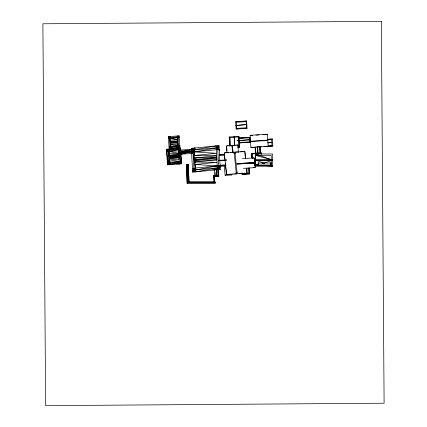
<?xml version="1.0" encoding="UTF-8"?>
<svg xmlns="http://www.w3.org/2000/svg" width="427" height="427" viewBox="0 0 427 427"><rect width="100%" height="100%" fill="white"/><g stroke="black" fill="none" stroke-linecap="round" stroke-linejoin="round"><path stroke-width="0.64" d="M255.309 166.215L255.309 153.971L272.704 153.971L272.698 166.22L255.309 166.215L258.415 165.121M258.127 162.981L258.127 165.479L271.214 165.484L271.22 162.991L258.127 162.981L258.677 162.981M271.22 162.991L270.665 162.991L270.665 165.041L258.677 165.035M271.209 164.811L271.214 155.353L255.309 155.348L272.704 160.082L262.141 163.803M216.66 155.802L194.776 157.953L194.904 160.253L216.788 158.107L216.612 157.542L194.872 159.677L195 161.982L216.884 159.837L216.66 155.802L194.637 155.455L194.434 151.9L191.333 148.345L218.998 145.634L220.321 169.439L192.657 172.156L191.333 148.345M216.612 157.542L194.776 157.953L195 161.982L217.023 162.324L195.139 164.48L195.55 171.873L220.215 167.523M219.168 150.774L219.211 149.471L216.11 145.917L191.44 150.272M181.71 162.522L179.185 162.708L170.037 164.667L169.348 155.519L178.593 154.825L178.796 157.478L169.551 158.166L168.862 149.018L180.632 148.132L181.806 163.781L167.512 164.854L166.338 149.204L171.974 149.204M179.98 147.673L177.926 145.906L169.017 146.578L171.072 148.345L170.181 136.496L168.414 138.551L179.233 137.74L177.178 135.973L177.456 139.65L170.458 140.173L170.795 144.668L177.926 145.906L179.836 145.767L178.07 147.822L169.161 148.484L168.27 136.645L179.089 135.834L179.98 147.673L176.143 147.705M170.037 164.667L167.32 162.335L167.432 159.815M243.417 168.345L255.084 167.608L254.722 167.389L255.09 167.651L253.392 167.752M213.943 181.961L214.728 181.902L214.482 176.084L213.671 175.492L213.943 181.961L214.365 182.249L214.765 181.961L214.519 176.105L213.671 175.492L214.765 175.486M195.555 148.052L194.226 148.062L191.547 152.183L219.211 149.471M192.657 172.156L195.336 168.03L194.226 148.062M195.55 171.873L192.444 168.318L220.108 165.601L217.434 169.722L216.324 149.754L218.998 145.634M168.862 149.018L166.525 151.729L168.772 164.763M180.632 148.132L178.299 150.854L179.281 163.979L176.17 163.787M166.338 149.204L169.049 151.537L169.845 162.143L167.512 164.854M179.281 163.979L181.614 161.262L179.559 150.752L166.525 151.729M179.089 135.834L177.322 137.878L178.07 147.822M169.161 148.484L170.928 146.44L169.225 136.571M224.186 166.023L225.141 175.396L226.091 174.515L232.891 174.077M215.149 183.258L215.117 182.532L188.083 182.532L187.154 183.258L189.012 181.801L188.28 164.32L186.359 164.32L187.154 183.258L215.149 183.258L215.085 181.801L188.969 181.838L188.28 164.32M180.957 152.033L191.275 149.498M181.112 154.131L192.075 151.436M168.27 136.645L170.325 138.412L179.164 136.784M169.087 147.534L177.926 145.906L177.456 139.65L170.325 138.412M166.434 150.464L168.959 150.277L178.107 148.318L180.818 150.656L179.559 150.752M180.728 149.391L178.198 149.583L169.049 151.537L178.47 153.186L178.796 157.478L169.46 157.035M167.416 163.594L181.614 161.262M219.104 147.55L194.434 151.9L216.521 153.309L194.637 155.455M195.443 169.951L217.22 165.884L220.321 169.439M232.464 152.572L232.928 152.492L232.512 146.146L232.037 146.189L232.475 152.701M169.434 156.656L178.678 155.962L178.71 156.335L169.588 157.024M241.938 172.994L242.061 174.312L249.565 173.864L249 167.923M246.592 168.259L247.084 173.181L240.614 173.597M194.333 149.989L216.217 147.833L216.11 145.917M192.55 170.234L217.327 167.806M170.64 142.565L177.637 142.042L177.611 141.753L170.613 142.276L170.704 143.424L177.701 142.901L177.541 142.047M230.094 145.639L233.441 145.356M228.877 145.74L231.482 145.522M234.348 145.281L235.576 145.175M227.191 145.885L227.772 145.837M236.681 145.084L237.263 145.036M227.004 153.117L226.529 145.938L229.069 145.724M231.808 145.495L234.588 145.26M235.384 145.191L237.919 144.983L238.399 152.14M231.792 146.205L232.758 146.125M167.32 162.335L179.089 161.449L181.806 163.781M177.253 136.928L168.345 137.595M170.554 141.417L177.552 140.894L177.52 141.764L170.554 141.417L170.613 142.276M170.795 144.668L177.792 144.145M171.003 147.39L179.906 146.723M168.959 150.277L178.198 149.583L178.107 148.318M169.941 163.408L179.185 162.708M180.151 150.096L191.259 149.279M180.754 151.105L191.488 150.315M181.048 151.991L191.323 151.233M180.963 152.145L191.413 151.371M181.069 152.279L191.985 151.473M178.47 153.186L169.225 153.875L178.593 154.825M180.909 153.202L191.643 152.407M181.117 154.243L192.225 153.421M237.919 144.983L237.903 145.516M227.724 174.408L228.808 174.339M242.061 174.312L244.847 174.147L244.724 172.828M233.211 152.268L238.837 151.911M233.724 153.144L235.571 153.026M230.681 174.221L226.091 174.515M245.205 174.125L248.952 173.906M225.344 162.981L226.518 174.488L224.223 152.834L230.697 152.428M231.85 152.354L233.804 152.231M235.309 152.135L244.89 151.526L245.589 158.385M244.89 151.526L240.631 151.793M254.369 160.098L254.166 157.931L252.933 158.001M254.727 163.829L254.631 162.788L237.054 163.835M234.049 174.008L239.456 173.666M247.084 173.181L242.824 173.453M225.141 175.396L231.557 174.985L231.477 174.173M235.683 121.786L246.603 121.119M235.901 125.351L236.43 125.314M246.288 124.711L246.822 124.679M236.115 128.911L247.036 128.244M250.121 135.503L252.688 135.343M255.901 135.151L259.109 134.953M262.963 134.718L267.457 134.441M238.677 138.012L249.875 137.329L250.179 142.255L239.638 142.901M238.682 138.102L249.88 137.419M238.688 138.444L249.261 137.798L249.512 141.865L239.6 142.474M249.384 139.832L250.025 139.794M267.286 139.271L272.426 138.956L272.864 146.103L250.852 147.491L250.105 135.279L267.441 134.217L268.188 146.434M267.297 139.405L272.431 139.09M267.708 139.875L271.62 139.634L271.983 145.532L268.071 145.772M250.478 141.385L250.798 141.364M267.494 140.344L267.814 140.323M239.632 142.81L250.174 142.164M267.825 142.73L272.319 142.458L267.836 142.917M271.802 142.581L272.645 142.533M237.604 146.904L238.762 146.835L238.159 136.976L230.041 137.473L230.564 146.018M237.807 147.427L239.654 147.31L238.987 136.389L229.15 136.992L229.699 145.986M250.841 147.267L253.408 147.112M256.616 146.915L261.297 146.68M263.865 146.52L272.853 145.97M225.419 152.759L228.482 152.567M230.276 152.455L232.352 152.322M219.403 154.681L224.538 154.366M219.414 154.894L224.554 154.579M219.425 155.69L224.682 155.364M257.668 153.581L252.448 153.901L252.731 158.502M259.408 153.474L260.566 153.405M218.72 160.349L226.609 159.863M218.736 160.648L226.625 160.168M220.006 165.185L225.92 164.827M254.209 163.69L255.367 163.621M220.092 165.98L225.872 165.623M220.102 166.188L225.888 165.836M235.741 172.988L237.583 172.876M227.618 174.413L228.669 174.349M229.48 174.296L230.441 174.237L231.557 174.985M232.469 174.104L234.551 173.976M238.955 173.698L241.036 173.565M236.985 163.648L246.438 163.071M237.028 164.053L246.475 163.477M253.857 167.726L254.583 167.683M235.41 173.922L236.745 173.837L236.675 173.159M243.257 173.453L244.265 173.394M244.436 174.072L245.237 174.024M249.032 173.901L249.565 173.864M242.456 158.62L254.166 157.931M237.674 163.594L253.926 162.634L253.969 163.034L237.716 163.995M245.386 173.325L248.439 173.143L247.97 168.211M224.223 152.834L224.383 153.506M244.644 174.061L245.034 174.04M195.048 160.242L216.884 159.837M218.528 169.172L218.827 176.276L214.797 176.276L214.525 169.781M212.769 169.77L216.099 169.732M214.797 176.276L218.827 176.276M214.226 175.892L214.519 182.852L187.666 182.857L186.914 164.849L187.768 164.849L188.494 182.206L214.237 182.212M213.708 175.518L214.781 175.513M216.158 169.097L216.927 169.097M258.623 164.806L255.309 164.806L255.309 163.653M214.866 175.7L213.959 175.7L214.445 182.361L214.173 175.855M186.359 164.32L188.238 164.326M187.095 164.48L187.56 164.48M214.503 182.526L215.117 182.532M216.446 175.967L217.215 175.972M169.348 155.519L178.55 155.967M170.731 142.554L177.701 142.901M195.139 164.48L217.22 165.884M258.527 165.068L255.309 164.806L255.309 153.971L272.704 160.082L255.309 160.082L264.623 163.37M263.683 165.489L272.698 166.22L270.835 165.564M190.89 153.186L192.214 153.309M169.551 158.166L178.918 159.116L169.674 159.81L179.089 161.449M270.665 162.991L271.214 165.484M180.354 161.358L178.198 149.583M167.597 149.114L169.845 162.143M192.993 152.044L195.336 168.03M246.923 172.513L246.56 168.921M244.863 152.209L245.493 158.39M234.556 152.183L234.626 152.861M224.479 154.419L224.944 159.031M254.359 159.933L255.09 167.651M254.818 164.806L254.903 165.649M254.439 160.776L254.631 162.788M254.802 164.608L254.887 165.489M254.22 158.492L254.268 158.988M248.957 167.928L249.523 173.869M242.093 172.978L242.216 174.301M253.91 162.42L253.985 163.247M169.546 156.453L169.604 157.205M179.372 148.233L180.541 163.877M179.025 147.747L178.134 135.898M170.704 142.132L170.747 142.703M169.37 138.476L170.117 148.42M167.79 151.638L168.585 162.244M232.224 145.458L232.261 145.991M178.539 155.78L178.598 156.533M177.509 141.615L177.552 142.186M232.512 146.146L232.945 152.663M232.315 146.739L232.704 152.626M226.929 151.147L226.588 145.933M261.468 154.104L261.393 152.823L251.556 153.421L251.834 157.921M261.212 152.834L261.292 154.115M260.022 146.685L260.417 153.101M259.931 146.691L260.326 153.106M259.611 146.989L259.968 152.861M257.604 146.509L258.073 154.216M257.476 146.514L257.945 154.222M256.696 154.633L256.616 153.314L256.44 154.649M256.472 153.122L256.504 153.651M255.538 147.24L255.938 153.757M255.181 146.979L255.576 153.4M255.095 146.984L255.485 153.405M251.738 153.41L252.01 157.91M238.805 136.4L239.003 139.613M239.083 140.899L239.472 147.32M234.733 145.431L234.209 136.886L234.476 145.447M234.065 136.693L234.097 137.222M229.331 136.982L229.881 145.975M217.556 145.778L218.88 169.578M216.217 147.833L216.324 149.754M216.596 157.259L216.66 158.406M192.78 148.206L194.104 172.017M195 159.383L195.064 160.525M187.341 164.849L187.32 164.326L188.083 182.532M218.01 169.263L218.288 175.892L215.331 175.897L215.192 172.529M217.919 169.172L218.149 176.111M216.686 169.722L216.948 175.967M214.359 182.164L214.092 175.796L214.365 182.249M186.402 164.326L187.191 183.226M216.43 169.722L216.692 175.967M214.904 182.356L214.92 182.703M215.518 175.897L215.534 176.276M246.47 163.381A187.971 0.582 -3.4 0 1 255.437 162.852M255.677 162.639A187.779 0.582 -3.4 0 1 246.443 163.183M272.501 159.911L272.501 160.253L255.314 160.248L255.314 159.906L272.501 159.911M272.57 159.858L272.442 160.301L272.57 159.858M235.074 153.058L234.22 153.112L236.232 172.962L237.092 172.908L235.074 153.058M246.592 120.985L235.672 121.652L236.126 129.045L247.046 128.378L246.592 120.985M246.101 121.663L236.243 122.266L236.617 128.367L246.475 127.764L246.101 121.663M246.614 124.599L236.104 125.431L246.614 124.599M249.779 139.741L237.097 140.648L249.779 139.741M267.483 140.184L250.788 141.209L250.809 141.524L267.505 140.504L267.483 140.184M381.354 21.35L42.892 23.784L45.636 405.65L384.108 403.216L381.354 21.35M214.909 182.436L188.2 182.436L187.202 164.475L187.965 182.617L214.909 182.436"/></g></svg>
